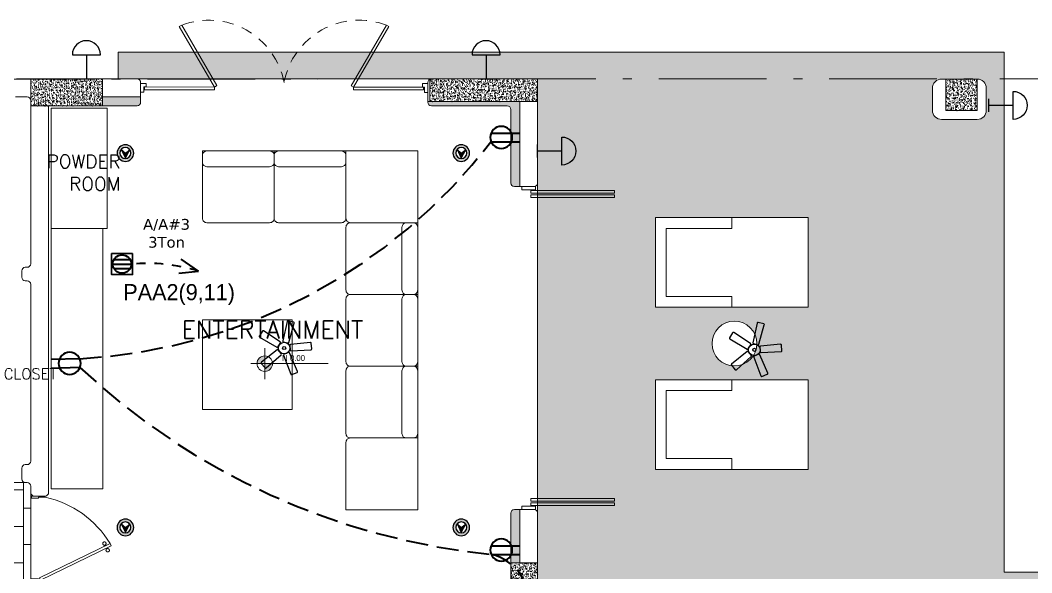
# Model space of a CAD drawing. Header units: metres. Extents: x 14 to 2416, y -346 to 476.
# Drawn here: x 51.24 to 62.51, y -141.99 to -135.83 of the extents above; entities that cross this region are included whole.
import ezdxf

# ---------------------------------------------------------------- set-up
doc = ezdxf.new("R2010")
doc.units = ezdxf.units.M
for name, pattern in [('0', [0]), ('ACAD_ISO10W100', [18, 12, -3, 0, -3]), ('CONTINUA', [0]), ('Dash Style-2', [0.694425, 0.48607, -0.208355]), ('HIDDEN2', [0.1875, 0.125, -0.0625])]:
    doc.linetypes.add(name, pattern=pattern)
doc.layers.get('0').update_dxf_attribs({"linetype": '0', "lineweight": 20})
for name, color, linetype, lineweight in [('A-ANNO-TEXT', 20, 'Continuous', 13), ('A-DOOR', 35, 'Continuous', 5), ('A-WALL', 250, 'Continuous', 20), ('baños', 251, 'Continuous', 0), ('Columnas', 7, 'Continuous', 18), ('E Base Registro', 8, 'Continuous', 30), ('E Salida AAcond', 144, 'Continuous', 40), ('E Salida TCorrientes', 24, 'CONTINUA', 40), ('E Tuberia AAcond', 144, 'Dash Style-2', 40), ('E Tuberia Emp Piso', 24, 'Dash Style-2', 40), ('MAVA', 1, 'Continuous', 15), ('MOBILIARIOS', 252, 'Continuous', 0), ('piso', 253, 'Continuous', 0), ('SE-2', 252, 'Continuous', 9), ('textos', 7, 'Continuous', 0)]:
    doc.layers.add(name, color=color, linetype=linetype, lineweight=lineweight)
doc.layers.add('HATCH', color=8, linetype='Continuous')
doc.layers.add('MAVA Luminarias', color=1, linetype='Continuous')
doc.layers.add('hatch piso', color=253, linetype='Continuous', lineweight=0, transparency=0.7)
doc.layers.add('RELLENO SECCION', color=8, linetype='Continuous', lineweight=0, transparency=0.4)
doc.layers.add('SOLAR', color=7, linetype='ACAD_ISO10W100', lineweight=9, true_color=0xff1414)
doc.styles.add('CENTURY GOTHIC', font='GOTHIC.TTF')
doc.styles.add('ESC100-2mm', font='arial.ttf', dxfattribs={"height": 0.15})
doc.styles.get("Standard").update_dxf_attribs({"font": 'arial.ttf', "height": 0.1875})

# ---------------------------------------------------------------- blocks, each defined once
blk = doc.blocks.new('A$C9daa110d')
at = {"layer": 'A-DOOR'}
for p, q in [((0, 0.101), (0.06, 0.101)), ((0, 0.101), (0, 0.001)), ((0.035, 0.001), (0, 0.001)), ((0.035, 0.061), (0.035, 0.001)), ((0.06, 0.061), (0.035, 0.061)), ((0.06, 0.061), (0.06, 0.101)), ((3.2, 0.1), (3.14, 0.1)), ((3.14, 0.06), (3.14, 0.1)), ((3.14, 0.06), (3.165, 0.06)), ((3.165, 0.06), (3.165, 0)), ((3.165, 0), (3.2, 0)), ((3.2, 0.1), (3.2, 0))]:
    blk.add_line(p, q, dxfattribs=at)
for points in [[(0.431, 0.734), (0.825, 0.06), (0.851, 0.076), (0.458, 0.749)], [(2.766, 0.734), (2.372, 0.06), (2.346, 0.075), (2.74, 0.749)], [(0.045, 0.061), (0.825, 0.06), (0.825, 0.03), (0.045, 0.03)], [(3.152, 0.06), (2.372, 0.06), (2.372, 0.03), (3.152, 0.03)]]:
    blk.add_lwpolyline(points, close=True, dxfattribs=at)
at = {"layer": 'A-DOOR', "linetype": 'HIDDEN2'}
for centre, start, end in [((0.76, -0.049), 10.7613, 110.7488), ((2.437, -0.049), 69.2325, 169.2199)]:
    blk.add_arc(centre, 0.854, start, end, dxfattribs=at)
blk = doc.blocks.new('puerta 1.00')
at = {"layer": 'A-DOOR'}
for p, q in [((-0.15, -0.012), (-0.937, -0.395)), ((-0.138, -0.038), (-0.925, -0.42)), ((-0.138, -0.038), (-0.15, -0.012)), ((-0.937, -0.395), (-0.925, -0.42)), ((-0.895, -0.374), (-0.9, -0.364)), ((-0.878, -0.366), (-0.883, -0.356)), ((-0.882, -0.4), (-0.877, -0.41)), ((-0.865, -0.392), (-0.86, -0.402))]:
    blk.add_line(p, q, dxfattribs=at)
for points in [[(-0.05, 0), (-0.05, -0.025), (-0.125, -0.025), (-0.125, -0.012), (-0.2, -0.012), (-0.2, 0), (-0.05, 0)], [(-0.05, -0.95), (-0.05, -0.925), (-0.125, -0.925), (-0.125, -0.937), (-0.2, -0.937), (-0.2, -0.95), (-0.05, -0.95)]]:
    blk.add_lwpolyline(points, dxfattribs=at)
blk.add_arc((0.037, 0.16), 1.123, 211.1336, 257.8343, dxfattribs=at)
for points in [[(-0.898, -0.364), (-0.903, -0.364), (-0.912, -0.359), (-0.917, -0.35), (-0.917, -0.34), (-0.912, -0.332), (-0.903, -0.327), (-0.893, -0.327), (-0.884, -0.332), (-0.879, -0.34), (-0.879, -0.35), (-0.884, -0.359), (-0.893, -0.364), (-0.898, -0.364)], [(-0.862, -0.439), (-0.867, -0.439), (-0.875, -0.434), (-0.88, -0.426), (-0.88, -0.416), (-0.875, -0.407), (-0.867, -0.402), (-0.857, -0.402), (-0.848, -0.407), (-0.843, -0.416), (-0.843, -0.426), (-0.848, -0.434), (-0.857, -0.439), (-0.862, -0.439)]]:
    blk.add_open_spline(points, degree=2, dxfattribs=at)
blk = doc.blocks.new('A$C19a6c55b')
at = {"layer": 'A-DOOR'}
for points in [[(0, 3.563), (0.155, 3.563), (0.155, 3.6), (0, 3.6)], [(0.101, 3.525), (1.036, 3.525), (1.036, 3.555), (0.101, 3.555)], [(0.101, 3.477), (1.036, 3.477), (1.036, 3.508), (0.101, 3.508)], [(0.101, 0.123), (1.036, 0.123), (1.036, 0.092), (0.101, 0.092)], [(0, 0.037), (0.155, 0.037), (0.155, 0), (0, 0)], [(0.101, 0.075), (1.036, 0.075), (1.036, 0.045), (0.101, 0.045)]]:
    blk.add_lwpolyline(points, close=True, dxfattribs=at)
blk = doc.blocks.new('PL BASE 1N NASAS 09')
at = {"layer": 'HATCH'}
h = blk.add_hatch(dxfattribs=at)
h.set_pattern_fill('AR-CONC', color=256, scale=0.00032)
h.paths.add_polyline_path([(-99.031, -35.25), (-99.031, -35.55), (-98.231, -35.55), (-98.231, -35.25)])
h = blk.add_hatch(dxfattribs=at)
h.set_pattern_fill('AR-CONC', color=256, scale=0.00032)
h.paths.add_polyline_path([(-94.582, -35.25), (-94.581, -35.5), (-93.631, -35.5), (-93.381, -35.5), (-93.381, -35.25)])
h = blk.add_hatch(dxfattribs=at)
h.set_pattern_fill('AR-CONC', color=256, scale=0.00032)
h.paths.add_polyline_path([(-88.831, -35.602), (-88.481, -35.602), (-88.481, -35.252), (-88.831, -35.252)])
h = blk.add_hatch(dxfattribs=at)
h.set_pattern_fill('AR-CONC', color=256, scale=0.00032)
h.paths.add_polyline_path([(-93.381, -41.649), (-93.681, -41.649), (-93.681, -40.645), (-93.381, -40.645)])
at = {"layer": 'RELLENO SECCION', "true_color": 0xc7c8ca}
h = blk.add_hatch(color=9, dxfattribs=at)
h.dxf.hatch_style = 1
h.paths.add_polyline_path([(-97.806, -35.45), (-98.231, -35.45), (-98.231, -35.55), (-97.846, -35.55, 0.414214), (-97.806, -35.51)])
h = blk.add_hatch(color=9, dxfattribs=at)
h.dxf.hatch_style = 1
edge = h.paths.add_edge_path()
edge.add_line((-94.581, -35.5), (-94.606, -35.5))
edge.add_line((-94.606, -35.5), (-94.606, -35.51))
edge.add_arc((-94.566, -35.51), 0.04, 180, 270)
edge.add_line((-94.566, -35.55), (-93.721, -35.55))
edge.add_arc((-93.721, -35.59), 0.04, 0, 90, ccw=False)
edge.add_line((-93.681, -35.59), (-93.681, -36.41))
edge.add_arc((-93.641, -36.41), 0.04, 180, 270)
edge.add_line((-93.641, -36.45), (-93.581, -36.45))
edge.add_line((-93.581, -36.45), (-93.581, -35.5))
edge.add_line((-93.581, -35.5), (-93.631, -35.5))
edge.add_line((-93.631, -35.5), (-94.581, -35.5))
h = blk.add_hatch(color=9, dxfattribs=at)
h.dxf.hatch_style = 1
h.paths.add_polyline_path([(-93.581, -40.05), (-93.641, -40.05, 0.414214), (-93.681, -40.09), (-93.681, -40.645), (-93.581, -40.645)])
at = {"layer": 'textos', "transparency": 33554534}
h = blk.add_hatch(color=256, dxfattribs=at)
h.dxf.hatch_style = 1
h.paths.add_polyline_path([(-96.422, -38.338, 0.414214), (-96.509, -38.424), (-96.422, -38.424)])
h.paths.add_polyline_path([(-96.336, -38.424), (-96.422, -38.424), (-96.422, -38.511, 0.414214)])
at = {"layer": 'A-WALL'}
for p, q in [((-99.191, -35.25), (-97.846, -35.25)), ((-94.566, -35.25), (-93.452, -35.25)), ((-97.806, -35.29), (-97.806, -35.51)), ((-93.381, -35.32), (-93.381, -36.41)), ((-99.201, -35.45), (-99.071, -35.45)), ((-99.031, -35.49), (-99.031, -37.31)), ((-98.231, -35.45), (-97.806, -35.45)), ((-93.581, -35.5), (-93.581, -36.45)), ((-98.831, -35.55), (-98.831, -39.86)), ((-98.231, -35.55), (-97.846, -35.55)), ((-93.681, -36.41), (-93.681, -35.59)), ((-93.641, -36.45), (-93.421, -36.45)), ((-99.131, -37.39), (-99.131, -37.46)), ((-99.101, -37.35), (-99.101, -37.35)), ((-99.071, -37.35), (-99.091, -37.35)), ((-99.101, -37.5), (-99.101, -37.5)), ((-99.091, -37.5), (-99.071, -37.5)), ((-99.031, -37.54), (-99.031, -39.51)), ((-99.091, -39.55), (-99.071, -39.55)), ((-99.131, -39.59), (-99.131, -39.71)), ((-99.091, -39.75), (-99.071, -39.75)), ((-99.031, -39.79), (-99.031, -39.86)), ((-98.871, -39.9), (-98.991, -39.9)), ((-93.681, -40.645), (-93.681, -40.09)), ((-93.641, -40.05), (-93.421, -40.05)), ((-93.581, -40.05), (-93.581, -40.645)), ((-93.381, -40.09), (-93.381, -41.3))]:
    blk.add_line(p, q, dxfattribs=at)
at = {"layer": 'A-WALL', "transparency": 33554684}
for p, q in [((-94.606, -35.51), (-94.606, -35.29)), ((-94.581, -35.5), (-94.606, -35.5)), ((-94.566, -35.55), (-93.721, -35.55))]:
    blk.add_line(p, q, dxfattribs=at)
at = {"layer": 'A-WALL'}
blk.add_lwpolyline([(-88.481, -35.252), (-88.881, -35.252, 0.414214), (-88.981, -35.352), (-88.981, -35.602, 0.414214), (-88.881, -35.702), (-88.481, -35.702, 0.414214), (-88.381, -35.602), (-88.381, -35.352, 0.414214)], format="xyb", close=True, dxfattribs=at)
for centre, start, end in [((-97.846, -35.29), 0, 90), ((-94.566, -35.29), 90, 180), ((-99.071, -35.49), 360, 90), ((-97.846, -35.51), 270, 0), ((-93.721, -35.59), 0, 90), ((-93.641, -36.41), 180, 270), ((-93.421, -36.41), 270, 0), ((-99.071, -37.31), 270, 360), ((-99.091, -37.39), 90, 180), ((-99.091, -37.46), 180, 270), ((-99.071, -37.54), 0, 90), ((-99.091, -39.59), 90, 180), ((-99.071, -39.51), 270, 0), ((-99.091, -39.71), 180, 270), ((-99.071, -39.79), 0, 90), ((-98.991, -39.86), 180, 270), ((-98.871, -39.86), 270, 0), ((-93.641, -40.09), 90, 180), ((-93.421, -40.09), 0, 90)]:
    blk.add_arc(centre, 0.04, start, end, dxfattribs=at)
at = {"layer": 'A-WALL', "transparency": 33554684}
blk.add_arc((-94.566, -35.51), 0.04, 180, 270, dxfattribs=at)
at = {"layer": 'Columnas'}
for points in [[(-99.031, -35.25), (-99.031, -35.55), (-98.231, -35.55), (-98.231, -35.25)], [(-94.582, -35.25), (-93.381, -35.25), (-93.381, -35.5), (-93.631, -35.5), (-93.631, -35.5), (-94.581, -35.5)], [(-88.831, -35.602), (-88.481, -35.602), (-88.481, -35.252), (-88.831, -35.252)], [(-93.381, -41.649), (-93.681, -41.649), (-93.681, -40.645), (-93.381, -40.645)]]:
    blk.add_lwpolyline(points, close=True, dxfattribs=at)
at = {"layer": 'piso'}
for p, q in [((-98.056, -34.95), (-88.181, -34.95)), ((-98.056, -35.25), (-98.056, -34.95)), ((-88.181, -34.95), (-88.181, -40.75)), ((-97.846, -35.25), (-94.566, -35.25)), ((-100.121, -39.75), (-99.091, -39.75)), ((-99.031, -39.86), (-99.031, -40.84)), ((-88.181, -40.75), (-87.181, -40.75))]:
    blk.add_line(p, q, dxfattribs=at)
at = {"layer": 'piso', "transparency": 33554687}
blk.add_line((-93.381, -40.09), (-93.381, -36.41), dxfattribs=at)
at = {"layer": 'textos'}
for p, q in [((-96.422, -38.25), (-96.422, -38.598)), ((-96.576, -38.424), (-95.715, -38.424))]:
    blk.add_line(p, q, dxfattribs=at)
blk.add_circle((-96.422, -38.424), 0.0865, dxfattribs=at)
at = {"color": 1}
blk.add_blockref('A$C9daa110d', (-97.806, -35.4), dxfattribs=at)
at = {"layer": 'A-DOOR', "rotation": 180}
blk.add_blockref('puerta 1.00', (-99.071, -40.85), dxfattribs=at)
at = {"layer": 'SE-2', "xscale": -1, "rotation": 180}
blk.add_blockref('A$C19a6c55b', (-93.559, -36.45), dxfattribs=at)
at = {"layer": 'baños', "linetype": 'Continuous'}
for tag in ['MODELNUMBER', 'TRADENAME', 'PRODUCT', 'MATERIAL']:
    blk.add_attdef(tag, (-121.656, -54.827), '', height=0.0000254, rotation=359.9999, dxfattribs=at)
at = {"layer": 'textos'}
for s, insert, char_height, width, attachment_point in [('{\\Fromans|c0;POWDER\\PROOM}', (-98.03, -36.495), 0.15, 3.40858, 9), ('{\\Fromans|c0; ENTERTAINMENT}', (-97.482, -38.143), 0.195, 3.40488, 7), ('{\\Fromans|c0;\\H0.8x;CLOSET\\H1.25x; }', (-98.74, -38.598), 0.15, 3.40488, 9)]:
    blk.add_mtext(s, dxfattribs=dict(at, insert=insert, char_height=char_height, width=width, attachment_point=attachment_point))
at = {"layer": 'textos', "insert": (-96.229, -38.329), "char_height": 0.065, "attachment_point": 1, "style": 'ESC100-2mm'}
blk.add_mtext_dynamic_manual_height_columns('{\\Ftxt|c0;N 0.00}', width=2.21694, gutter_width=0.5, heights=[0], dxfattribs=at)
blk = doc.blocks.new('PL MUEBLES 1N NASAS 09')
at = {"layer": 'hatch piso'}
h = blk.add_hatch(dxfattribs=at)
h.set_pattern_fill('AR-BRSTD', color=256, scale=0.002, angle=-90)
h.set_pattern_definition([(270, (32.50438, 232.01007), (0.1354836, -2e-17), []), (0, (32.50438, 232.01007), (0.1354836, 0.2032), [0.1354836, -0.1354836])])
h.paths.add_polyline_path([(77.642, 53.255), (75.08, 53.255), (75.08, 47.448), (74.08, 47.448), (74.08, 53.254), (64.206, 53.254), (64.206, 52.954), (68.88, 52.954), (68.88, 32.954), (64.206, 32.954), (64.206, 32.654), (74.08, 32.654), (74.08, 38.459), (75.08, 38.459), (75.08, 32.655), (77.642, 32.655)])
h.paths.add_polyline_path([(72.263, 46.109), (72.263, 45.659), (72.688, 45.659), (72.688, 44.659), (70.088, 44.659), (70.088, 45.659), (70.505, 45.659), (70.505, 46.109)], flags=16)
h.paths.add_polyline_path([(70.195, 48.6), (70.195, 49.6), (71.895, 49.6), (71.895, 48.6)], flags=16)
edge = h.paths.add_edge_path(flags=16)
edge.add_arc((73.38, 47.148), 0.1, 90, 180, ccw=False)
edge.add_line((73.38, 47.248), (73.78, 47.248))
edge.add_arc((73.78, 47.148), 0.1, 0, 90, ccw=False)
edge.add_line((73.88, 47.148), (73.88, 46.898))
edge.add_arc((73.78, 46.898), 0.1, -90, 0, ccw=False)
edge.add_line((73.78, 46.798), (73.38, 46.798))
edge.add_arc((73.38, 46.898), 0.1, 180, 270, ccw=False)
edge.add_line((73.28, 46.898), (73.28, 47.148))
edge = h.paths.add_edge_path(flags=16)
edge.add_arc((71.074, 50.003), 0.25, 0, 360)
edge = h.paths.add_edge_path(flags=16)
edge.add_ellipse((71.538, 43.923), major_axis=(0.8, 0.008), ratio=0.419259, start_angle=0, end_angle=360)
h.paths.add_polyline_path([(72.688, 44.307), (73.488, 44.307), (73.488, 43.507), (72.688, 43.507)], flags=16)
h.paths.add_polyline_path([(70.088, 44.307), (70.088, 43.507), (69.288, 43.507), (69.288, 44.307)], flags=16)
h.paths.add_polyline_path([(70.195, 50.407), (70.195, 51.407), (71.895, 51.407), (71.895, 50.407)], flags=16)
edge = h.paths.add_edge_path(flags=16)
edge.add_ellipse((71.538, 41.984), major_axis=(0.8, -0.008), ratio=0.419259, start_angle=0, end_angle=360, ccw=False)
h.paths.add_polyline_path([(72.688, 42.4), (73.488, 42.4), (73.488, 41.6), (72.688, 41.6)], flags=16)
h.paths.add_polyline_path([(70.088, 42.4), (70.088, 41.6), (69.288, 41.6), (69.288, 42.4)], flags=16)
edge = h.paths.add_edge_path(flags=16)
edge.add_line((73.28, 52.596), (73.28, 52.846))
edge.add_arc((73.38, 52.846), 0.1, 90, 180, ccw=False)
edge.add_line((73.38, 52.946), (73.78, 52.946))
edge.add_arc((73.78, 52.846), 0.1, 0, 90, ccw=False)
edge.add_line((73.88, 52.846), (73.88, 52.596))
edge.add_arc((73.78, 52.596), 0.1, -90, 0, ccw=False)
edge.add_line((73.78, 52.496), (73.38, 52.496))
edge.add_arc((73.38, 52.596), 0.1, 180, 270, ccw=False)
h.paths.add_polyline_path([(72.688, 41.248), (72.688, 40.248), (72.263, 40.248), (72.263, 39.798), (70.505, 39.798), (70.505, 40.248), (70.088, 40.248), (70.088, 41.248)], flags=16)
edge = h.paths.add_edge_path(flags=16)
edge.add_line((73.38, 39.099), (73.78, 39.099))
edge.add_arc((73.78, 38.999), 0.1, 0, 90, ccw=False)
edge.add_line((73.88, 38.999), (73.88, 38.749))
edge.add_arc((73.78, 38.749), 0.1, -90, 0, ccw=False)
edge.add_line((73.78, 38.649), (73.38, 38.649))
edge.add_arc((73.38, 38.749), 0.1, 180, 270, ccw=False)
edge.add_line((73.28, 38.749), (73.28, 38.999))
edge.add_arc((73.38, 38.999), 0.1, 90, 180, ccw=False)
edge = h.paths.add_edge_path(flags=0)
edge.add_line((70.484, 36.795), (70.44, 36.823))
edge.add_line((70.44, 36.823), (70.413, 36.781))
edge.add_line((70.413, 36.781), (70.329, 36.834))
edge.add_arc((70.195, 36.623), 0.25, 57.6802, 237.6802)
edge.add_line((70.061, 36.412), (70.146, 36.358))
edge.add_line((70.146, 36.358), (70.119, 36.316))
edge.add_line((70.119, 36.316), (70.173, 36.282))
edge.add_arc((71.256, 35.977), 1.125, 133.371, 164.3095, ccw=False)
edge = h.paths.add_edge_path(flags=16)
edge.add_arc((70.004, 35.987), 0.291, 89.2589, 335.9793, ccw=False)
edge.add_line((70.008, 36.277), (70.108, 36.277))
edge.add_line((70.108, 36.277), (70.108, 36.227))
edge.add_line((70.108, 36.227), (70.008, 36.227))
edge.add_arc((70.008, 35.977), 0.25, 90, 270)
edge.add_line((70.008, 35.727), (70.108, 35.727))
edge.add_line((70.108, 35.727), (70.108, 35.677))
edge.add_line((70.108, 35.677), (70.18, 35.677))
edge.add_line((70.18, 35.677), (70.119, 35.639))
edge.add_line((70.119, 35.639), (70.146, 35.597))
edge.add_line((70.146, 35.597), (70.061, 35.543))
edge.add_arc((70.195, 35.332), 0.25, 122.3198, 302.3198)
edge.add_line((70.329, 35.121), (70.413, 35.174))
edge.add_line((70.413, 35.174), (70.44, 35.132))
edge.add_line((70.44, 35.132), (70.355, 35.078))
edge.add_arc((70.19, 35.329), 0.3, 211.2743, 303.498, ccw=False)
edge.add_arc((70.285, 34.847), 0.479, -37.7593, 137.1635, ccw=False)
edge.add_arc((70.618, 34.766), 0.217, 282.0494, 481.7282)
edge.add_line((70.504, 34.951), (70.544, 35.043))
edge.add_line((70.544, 35.043), (70.59, 35.023))
edge.add_line((70.59, 35.023), (70.55, 34.931))
edge.add_arc((70.79, 34.856), 0.252, -29.9772, 162.7422, ccw=False)
edge.add_line((71.008, 34.731), (71.048, 34.822))
edge.add_line((71.048, 34.822), (71.094, 34.802))
edge.add_line((71.094, 34.802), (71.123, 34.868))
edge.add_line((71.123, 34.868), (71.133, 34.797))
edge.add_line((71.133, 34.797), (71.183, 34.805))
edge.add_line((71.183, 34.805), (71.198, 34.706))
edge.add_arc((71.443, 34.757), 0.25, 5.5699, 191.8347, ccw=False)
edge.add_line((71.692, 34.781), (71.677, 34.88))
edge.add_line((71.677, 34.88), (71.726, 34.888))
edge.add_line((71.726, 34.888), (71.716, 34.959))
edge.add_line((71.716, 34.959), (71.763, 34.905))
edge.add_line((71.763, 34.905), (71.801, 34.937))
edge.add_line((71.801, 34.937), (71.866, 34.862))
edge.add_arc((72.074, 35.004), 0.252, 47.5867, 214.4575, ccw=False)
edge.add_line((72.243, 35.19), (72.178, 35.266))
edge.add_line((72.178, 35.266), (72.215, 35.298))
edge.add_line((72.215, 35.298), (72.161, 35.361))
edge.add_line((72.161, 35.361), (72.239, 35.333))
edge.add_line((72.239, 35.333), (72.256, 35.38))
edge.add_line((72.256, 35.38), (72.35, 35.347))
edge.add_arc((72.423, 35.586), 0.25, 67.9243, 252.9546, ccw=False)
edge.add_line((72.517, 35.818), (72.423, 35.851))
edge.add_line((72.423, 35.851), (72.44, 35.898))
edge.add_line((72.44, 35.898), (72.372, 35.923))
edge.add_line((72.372, 35.923), (72.442, 35.938))
edge.add_line((72.442, 35.938), (72.431, 35.987))
edge.add_line((72.431, 35.987), (72.529, 36.009))
edge.add_arc((72.445, 36.247), 0.252, 95.95, 289.5685, ccw=False)
edge.add_line((72.418, 36.497), (72.321, 36.475))
edge.add_line((72.321, 36.475), (72.31, 36.524))
edge.add_line((72.31, 36.524), (72.24, 36.508))
edge.add_line((72.24, 36.508), (72.291, 36.559))
edge.add_line((72.291, 36.559), (72.255, 36.594))
edge.add_line((72.255, 36.594), (72.326, 36.665))
edge.add_arc((72.149, 36.841), 0.25, 315.079, 495.079)
edge.add_line((71.972, 37.018), (71.901, 36.947))
edge.add_line((71.901, 36.947), (71.866, 36.982))
edge.add_line((71.866, 36.982), (71.936, 37.053))
edge.add_arc((72.112, 36.942), 0.208, -66.6613, 147.5733, ccw=False)
edge.add_arc((72.46, 37.867), 1.147, 197.4891, 256.612, ccw=False)
edge.add_arc((71.345, 37.223), 0.3, -4.0569, 85.9431, ccw=False)
edge.add_line((71.644, 37.201), (71.637, 37.102))
edge.add_line((71.637, 37.102), (71.587, 37.105))
edge.add_line((71.587, 37.105), (71.594, 37.205))
edge.add_arc((71.345, 37.223), 0.25, 355.9431, 535.9431)
edge.add_line((71.095, 37.24), (71.088, 37.141))
edge.add_line((71.088, 37.141), (71.038, 37.144))
edge.add_line((71.038, 37.144), (71.033, 37.072))
edge.add_line((71.033, 37.072), (70.999, 37.136))
edge.add_line((70.999, 37.136), (70.955, 37.112))
edge.add_line((70.955, 37.112), (70.908, 37.2))
edge.add_arc((70.418, 37.583), 0.622, 274.5528, 321.9728, ccw=False)
edge.add_line((70.467, 36.963), (70.515, 36.875))
edge.add_line((70.515, 36.875), (70.471, 36.852))
edge.add_line((70.471, 36.852), (70.423, 36.94))
edge.add_arc((70.685, 37.087), 0.3, 117.2173, 209.441, ccw=False)
edge.add_arc((71.723, 36.366), 1.536, 139.9591, 198.8921)
edge = h.paths.add_edge_path(flags=0)
edge.add_arc((71.256, 35.977), 0.7, 0, 360)
edge = h.paths.add_edge_path(flags=16)
edge.add_line((73.38, 33.411), (73.78, 33.411))
edge.add_arc((73.78, 33.311), 0.1, 0, 90, ccw=False)
edge.add_line((73.88, 33.311), (73.88, 33.061))
edge.add_arc((73.78, 33.061), 0.1, -90, 0, ccw=False)
edge.add_line((73.78, 32.961), (73.38, 32.961))
edge.add_arc((73.38, 33.061), 0.1, 180, 270, ccw=False)
edge.add_line((73.28, 33.061), (73.28, 33.311))
edge.add_arc((73.38, 33.311), 0.1, 90, 180, ccw=False)
h = blk.add_hatch(dxfattribs=at)
h.set_pattern_fill('AR-BRSTD', color=256, scale=0.002, angle=-90)
h.set_pattern_definition([(270, (-8.74588, 232.01007), (0.1354836, -2e-17), []), (0, (-8.74588, 232.01007), (0.1354836, 0.2032), [0.1354836, -0.1354836])])
edge = h.paths.add_edge_path()
edge.add_line((62.33, 47.148), (63.23, 47.148))
edge.add_line((63.23, 47.148), (63.23, 48.448))
edge.add_line((63.23, 48.448), (56.533, 48.448))
edge.add_line((56.533, 48.448), (56.533, 48.273))
edge.add_line((56.533, 48.273), (56.383, 48.273))
edge.add_line((56.383, 48.273), (56.383, 48.454))
edge.add_line((56.383, 48.454), (54.588, 48.454))
edge.add_line((54.588, 48.454), (54.588, 46.948))
edge.add_line((54.588, 46.948), (55.826, 46.948))
edge.add_arc((55.875, 46.997), 0.07, 180, 224.6727, ccw=False)
edge.add_line((55.805, 46.997), (55.805, 47.107))
edge.add_arc((55.875, 47.107), 0.07, 90, 180, ccw=False)
edge.add_line((55.875, 47.177), (55.985, 47.177))
edge.add_arc((55.985, 47.107), 0.07, 0, 90, ccw=False)
edge.add_line((56.055, 47.107), (56.055, 46.997))
edge.add_arc((55.985, 46.997), 0.07, -44.6727, 0, ccw=False)
edge.add_line((56.035, 46.948), (59.026, 46.948))
edge.add_arc((59.075, 46.997), 0.07, 180, 224.6728, ccw=False)
edge.add_line((59.005, 46.997), (59.005, 47.107))
edge.add_arc((59.075, 47.107), 0.07, 90, 180, ccw=False)
edge.add_line((59.075, 47.177), (59.185, 47.177))
edge.add_arc((59.185, 47.107), 0.07, 0, 90, ccw=False)
edge.add_line((59.255, 47.107), (59.255, 46.997))
edge.add_arc((59.185, 46.997), 0.07, -90, 0, ccw=False)
edge.add_line((59.185, 46.927), (59.075, 46.927))
edge.add_arc((59.075, 46.997), 0.07, 229.9948, 270, ccw=False)
edge.add_line((59.03, 46.944), (59.03, 44.972))
edge.add_arc((59.075, 44.918), 0.07, 90, 130.0052, ccw=False)
edge.add_line((59.075, 44.988), (59.185, 44.988))
edge.add_arc((59.185, 44.918), 0.07, 0, 90, ccw=False)
edge.add_line((59.255, 44.918), (59.255, 44.808))
edge.add_arc((59.185, 44.808), 0.07, -90, 0, ccw=False)
edge.add_line((59.185, 44.738), (59.075, 44.738))
edge.add_arc((59.075, 44.808), 0.07, 229.9948, 270, ccw=False)
edge.add_line((59.03, 44.755), (59.03, 41.172))
edge.add_arc((59.075, 41.118), 0.07, 90, 130.0052, ccw=False)
edge.add_line((59.075, 41.188), (59.185, 41.188))
edge.add_arc((59.185, 41.118), 0.07, 0, 90, ccw=False)
edge.add_line((59.255, 41.118), (59.255, 41.008))
edge.add_arc((59.185, 41.008), 0.07, -90, 0, ccw=False)
edge.add_line((59.185, 40.938), (59.075, 40.938))
edge.add_arc((59.075, 41.008), 0.07, 180, 270, ccw=False)
edge.add_line((59.005, 41.008), (59.005, 41.118))
edge.add_arc((59.075, 41.118), 0.07, 149.8481, 180, ccw=False)
edge.add_line((59.015, 41.154), (56.039, 41.154))
edge.add_arc((55.985, 41.109), 0.07, 0, 40.0052, ccw=False)
edge.add_line((56.055, 41.109), (56.055, 40.999))
edge.add_arc((55.985, 40.999), 0.07, -90, 0, ccw=False)
edge.add_line((55.985, 40.929), (55.875, 40.929))
edge.add_arc((55.875, 40.999), 0.07, 180, 270, ccw=False)
edge.add_line((55.805, 40.999), (55.805, 41.109))
edge.add_arc((55.875, 41.109), 0.07, 139.9948, 180, ccw=False)
edge.add_line((55.822, 41.154), (50.436, 41.154))
edge.add_arc((50.383, 41.109), 0.07, 0, 40.0052, ccw=False)
edge.add_line((50.453, 41.109), (50.453, 40.999))
edge.add_arc((50.383, 40.999), 0.07, -90, 0, ccw=False)
edge.add_line((50.383, 40.929), (50.273, 40.929))
edge.add_arc((50.273, 40.999), 0.07, 180, 270, ccw=False)
edge.add_line((50.203, 40.999), (50.203, 41.109))
edge.add_arc((50.273, 41.109), 0.07, 139.9948, 180, ccw=False)
edge.add_line((50.219, 41.154), (46.43, 41.154))
edge.add_line((46.43, 41.154), (46.43, 40.954))
edge.add_line((46.43, 40.954), (44.33, 40.954))
edge.add_line((44.33, 40.954), (44.33, 39.354))
edge.add_line((44.33, 39.354), (47.83, 39.354))
edge.add_line((47.83, 39.354), (47.83, 38.954))
edge.add_line((47.83, 38.954), (62.33, 38.954))
edge.add_line((62.33, 38.954), (62.33, 47.148))
at = {"layer": 'MOBILIARIOS', "transparency": 33554684}
for p, q in [((70.195, 50.407), (70.195, 51.407)), ((70.195, 51.407), (71.895, 51.407)), ((71.045, 51.407), (71.045, 51.287)), ((71.895, 51.407), (71.895, 50.407)), ((70.315, 50.527), (70.315, 51.287)), ((71.045, 51.287), (70.315, 51.287)), ((71.045, 50.527), (70.315, 50.527)), ((71.045, 50.407), (71.045, 50.527)), ((71.895, 50.407), (70.195, 50.407)), ((70.195, 48.6), (70.195, 49.6)), ((70.195, 49.6), (71.895, 49.6)), ((71.045, 49.6), (71.045, 49.48)), ((71.895, 49.6), (71.895, 48.6)), ((70.315, 48.72), (70.315, 49.48)), ((71.045, 49.48), (70.315, 49.48)), ((71.045, 48.72), (70.315, 48.72)), ((71.045, 48.6), (71.045, 48.72)), ((71.895, 48.6), (70.195, 48.6))]:
    blk.add_line(p, q, dxfattribs=at)
at = {"layer": 'MOBILIARIOS'}
for points in [[(64.082, 51.286), (64.082, 52.629), (63.459, 52.629), (63.459, 51.286)], [(64.033, 48.384), (64.033, 51.286), (63.459, 51.286), (63.459, 48.384)], [(65.144, 50.269), (66.144, 50.269), (66.144, 49.269), (65.144, 49.269)]]:
    blk.add_lwpolyline(points, close=True, dxfattribs=at)
for points in [[(65.944, 52.15), (65.144, 52.15), (65.144, 51.4, 0.414214), (65.194, 51.35), (65.894, 51.35, 0.414214), (65.944, 51.4)], [(65.894, 52.15), (65.194, 52.15, 0.414214), (65.144, 52.1), (65.144, 52.025, 0.414214), (65.194, 51.975), (65.894, 51.975, 0.414214), (65.944, 52.025), (65.944, 52.1, 0.414214)], [(66.694, 52.15), (65.994, 52.15, 0.414214), (65.944, 52.1), (65.944, 52.025, 0.414214), (65.994, 51.975), (66.694, 51.975, 0.414214), (66.744, 52.025), (66.744, 52.1, 0.414214)], [(66.744, 52.15), (65.944, 52.15), (65.944, 51.4, 0.414214), (65.994, 51.35), (66.694, 51.35, 0.414214), (66.744, 51.4)], [(67.544, 52.15), (66.744, 52.15), (66.744, 51.4, 0.414214), (66.794, 51.35), (67.544, 51.35)], [(67.544, 50.55), (67.544, 51.35), (66.794, 51.35, 0.414214), (66.744, 51.3), (66.744, 50.6, 0.414214), (66.794, 50.55)], [(67.544, 50.6), (67.544, 51.3, 0.414214), (67.494, 51.35), (67.419, 51.35, 0.414214), (67.369, 51.3), (67.369, 50.6, 0.414214), (67.419, 50.55), (67.494, 50.55, 0.414214)], [(67.544, 49.75), (67.544, 50.55), (66.794, 50.55, 0.414214), (66.744, 50.5), (66.744, 49.8, 0.414214), (66.794, 49.75)], [(67.544, 49.8), (67.544, 50.5, 0.414214), (67.494, 50.55), (67.419, 50.55, 0.414214), (67.369, 50.5), (67.369, 49.8, 0.414214), (67.419, 49.75), (67.494, 49.75, 0.414214)], [(67.544, 48.95), (67.544, 49.75), (66.794, 49.75, 0.414214), (66.744, 49.7), (66.744, 49, 0.414214), (66.794, 48.95)], [(67.544, 49), (67.544, 49.7, 0.414214), (67.494, 49.75), (67.419, 49.75, 0.414214), (67.369, 49.7), (67.369, 49, 0.414214), (67.419, 48.95), (67.494, 48.95, 0.414214)], [(67.544, 48.15), (66.744, 48.15), (66.744, 48.9, -0.414214), (66.794, 48.95), (67.544, 48.95)]]:
    blk.add_lwpolyline(points, format="xyb", close=True, dxfattribs=at)
at = {"layer": 'MOBILIARIOS', "transparency": 33554684}
blk.add_circle((71.074, 50.003), 0.25, dxfattribs=at)
at = {"layer": 'baños'}
blk.add_blockref('PL BASE 1N NASAS 09', (162.262, 88.203), dxfattribs=at)
blk = doc.blocks.new('A$Cbef68299')
blk.add_blockref('PL MUEBLES 1N NASAS 09', (-30.766, -32.053))
blk = doc.blocks.new('A$Cc5be7df0')
at = {"layer": 'SOLAR', "ltscale": 0.1}
blk.add_lwpolyline([(50.649, 18.241), (12.77, 18.241), (13.214, 38.232), (50.985, 38.238)], close=True, dxfattribs=at)
at = {"layer": 'A-ANNO-TEXT'}
blk.add_blockref('A$Cbef68299', (4.149, 17.337), dxfattribs=at)
blk = doc.blocks.new('dl ip')
at = {"layer": 'MAVA', "transparency": 33554687}
h = blk.add_hatch(color=40, dxfattribs=at)
h.dxf.hatch_style = 1
h.paths.add_polyline_path([(94.757, -111.209), (94.711, -111.248), (94.662, -111.211), (94.711, -111.309)])
at = {"layer": 'MAVA Luminarias', "linetype": 'Continuous'}
h = blk.add_hatch(color=40, dxfattribs=at)
h.paths.add_polyline_path([(94.618, -111.248, 1), (94.804, -111.248, 1)])
h.paths.add_polyline_path([(94.772, -111.248, -1), (94.65, -111.248, -1)], flags=16)
at = {"layer": 'MAVA', "color": 40}
for p, q in [((94.711, -111.248), (94.662, -111.211)), ((94.662, -111.211), (94.711, -111.309)), ((94.711, -111.309), (94.757, -111.209)), ((94.757, -111.209), (94.711, -111.248))]:
    blk.add_line(p, q, dxfattribs=at)
at = {"layer": 'MAVA Luminarias', "color": 40, "linetype": 'Continuous'}
for radius in [0.093, 0.061]:
    blk.add_circle((94.711, -111.248), radius, dxfattribs=at)
blk = doc.blocks.new('SCONCE 1')
at = {"layer": 'MAVA Luminarias', "color": 5, "linetype": 'Continuous'}
for p, q in [((-1.374, 0.679), (-1.374, 1.191)), ((-1.374, 0.935), (-0.931, 0.935)), ((-0.931, 0.816), (-0.931, 1.054))]:
    blk.add_line(p, q, dxfattribs=at)
blk.add_arc((-1.374, 0.935), 0.256, 90, 270, dxfattribs=at)
blk = doc.blocks.new('abanico mava')
at = {"layer": 'MAVA Luminarias', "linetype": 'ByBlock', "lineweight": -2, "extrusion": (4.64878e-10, 3.72215e-09, 1), "elevation": 0}
for points in [[(513803.102, 2035248.678), (513803.215, 2035249.086, 0.421374), (513803.203, 2035249.107), (513803.084, 2035249.136, 0.421374), (513803.064, 2035249.124), (513802.972, 2035248.71, 0.407089), (513802.984, 2035248.69), (513803.082, 2035248.666, 0.407089)], [(513802.921, 2035248.69), (513802.567, 2035248.923, 0.421374), (513802.544, 2035248.918), (513802.479, 2035248.814, 0.421374), (513802.485, 2035248.791), (513802.85, 2035248.576, 0.407089), (513802.873, 2035248.581), (513802.926, 2035248.667, 0.407089)], [(513802.993, 2035248.405), (513803.142, 2035248.008, 0.421374), (513803.164, 2035247.998), (513803.278, 2035248.044, 0.421374), (513803.287, 2035248.066), (513803.118, 2035248.455, 0.407089), (513803.096, 2035248.464), (513803.003, 2035248.426, 0.407089)]]:
    blk.add_lwpolyline(points, format="xyb", close=True, dxfattribs=at)
at = {"layer": 'MAVA Luminarias', "linetype": 'ByBlock', "lineweight": -2, "extrusion": (4.64878e-10, 3.72215e-09, 1)}
for points in [[(513802.854, 2035248.521), (513802.522, 2035248.257, 0.421374), (513802.52, 2035248.233), (513802.599, 2035248.139, 0.421374), (513802.623, 2035248.137), (513802.94, 2035248.418, 0.407089), (513802.942, 2035248.442), (513802.877, 2035248.519, 0.407089)], [(513803.147, 2035248.501), (513803.57, 2035248.521, 0.421374), (513803.586, 2035248.539), (513803.578, 2035248.661, 0.421374), (513803.559, 2035248.676), (513803.137, 2035248.636, 0.407089), (513803.122, 2035248.618), (513803.129, 2035248.517, 0.407089)]]:
    blk.add_lwpolyline(points, format="xyb", close=True, dxfattribs=at)
at = {"layer": 'MAVA Luminarias', "linetype": 'ByBlock', "lineweight": -2}
for radius in [0.123, 0.0335]:
    blk.add_circle((513803.004, 2035248.559), radius, dxfattribs=at)
blk = doc.blocks.new('*U448')
at = {"layer": 'E Base Registro'}
blk.add_lwpolyline([(0.334, 0.167), (0.334, -0.167), (0, -0.167), (0, 0.167)], close=True, dxfattribs=at)
at = {"layer": 'E Salida AAcond'}
for p, q in [((0.02, 0), (0.314, 0)), ((0.039, 0.073), (0.295, 0.073)), ((0.039, -0.073), (0.295, -0.073))]:
    blk.add_line(p, q, dxfattribs=at)
blk.add_circle((0.167, 0), 0.147, dxfattribs=at)
blk = doc.blocks.new('*U430')
at = {"layer": 'E Tuberia AAcond', "linetype": 'Continuous'}
for p, q in [((0, 0), (-0.139, 0.189)), ((-0.214, 0.05), (0, 0))]:
    blk.add_line(p, q, dxfattribs=at)
blk = doc.blocks.new('*U713')
at = {"layer": 'E Salida TCorrientes'}
for p, q in [((-0.0491, -0.2645), (-0.0403, 0.0013)), ((0.0315, -0.2671), (0.0403, -0.0013))]:
    blk.add_line(p, q, dxfattribs=at)
blk.add_circle((-0.0056, -0.1713), 0.1028, dxfattribs=at)
blk = doc.blocks.new('*U431')
at = {"layer": 'E Salida TCorrientes'}
for p, q in [((-0.0403, 0.2659), (-0.0403, 0)), ((0.0403, 0.2659), (0.0403, 0))]:
    blk.add_line(p, q, dxfattribs=at)
blk.add_circle((0, 0.1714), 0.1028, dxfattribs=at)

msp = doc.modelspace()

# ---------------------------------------------------------------- linework, layer by layer
msp.add_line((57.002, -139.483), (57.001, -139.483))
msp.add_line((57.002, -139.483), (57.001, -139.483))
at = {"layer": 'E Tuberia AAcond', "ltscale": 0.2}
msp.add_arc((52.648, -140.462), 1.923, 72.6551, 95.1948, dxfattribs=at)
at = {"layer": 'E Tuberia Emp Piso', "ltscale": 0.5}
for centre, radius, start, end in [((51.557, -133.402), 6.209, 273.1384, 322.4839), ((57.272, -133.97), 7.853, 226.8438, 264.2303), ((56.362, -142.312), 0.542, 264.7695, 77.2009)]:
    msp.add_arc(centre, radius, start, end, dxfattribs=at)

# ---------------------------------------------------------------- block references
at = {"layer": 'A-ANNO-TEXT'}
msp.add_blockref('A$Cc5be7df0', (14.738, -174.72), dxfattribs=at)
msp.add_blockref('A$Cc5be7df0', (14.738, -174.72), dxfattribs=at)
at = {"layer": 'E Salida TCorrientes', "xscale": -1.2, "yscale": 1.2, "zscale": 1.2, "rotation": 90}
for name, p in [('*U431', (56.802, -137.135)), ('*U713', (51.58, -139.661)), ('*U431', (56.802, -141.735))]:
    msp.add_blockref(name, p, dxfattribs=at)
at = {"layer": 'E Tuberia AAcond', "ltscale": 0.005, "rotation": 19.06060751724882}
msp.add_blockref('*U430', (53.221, -138.627), dxfattribs=at)
at = {"layer": 'E Tuberia Emp Piso', "ltscale": 0.006, "xscale": 0.7000000000000001, "yscale": 0.7000000000000001, "zscale": 0.7000000000000001}
msp.add_blockref('*U448', (52.253, -138.547), dxfattribs=at)
at = {"layer": 'MAVA Luminarias', "color": 251, "xscale": 0.6101999921123585, "yscale": 0.6101999921123585, "zscale": 0.6101999921123585, "rotation": 270}
for p in [(51.402, -137.051), (51.402, -137.051), (55.856, -137.051), (55.856, -137.051)]:
    msp.add_blockref('SCONCE 1', p, dxfattribs=at)
at = {"layer": 'MAVA Luminarias', "color": 251, "xscale": -0.6101999921123585, "yscale": 0.6101999921123585, "zscale": 0.6101999921123585}
for p in [(61.463, -137.348), (61.463, -137.348), (56.433, -137.857), (56.433, -137.857)]:
    msp.add_blockref('SCONCE 1', p, dxfattribs=at)
at = {"layer": 'MAVA Luminarias', "xscale": -1}
for p in [(147.118, -26.061), (147.118, -26.061), (150.862, -26.061), (150.862, -26.061), (147.118, -30.235), (147.118, -30.235), (150.862, -30.235), (150.862, -30.235)]:
    msp.add_blockref('dl ip', p, dxfattribs=at)
at = {"layer": 'MAVA Luminarias', "xscale": 0.5267524126646371, "yscale": 0.5267524126646371, "zscale": 0.5267524126646371}
for p in [(-270592.795, -1072211.572), (-270592.795, -1072211.572), (-270587.555, -1072211.592), (-270587.555, -1072211.592)]:
    msp.add_blockref('abanico mava', p, dxfattribs=at)

# ---------------------------------------------------------------- texts
at = {"layer": 'E Salida AAcond', "insert": (52.866, -138.205), "char_height": 0.12, "width": 1.41402, "attachment_point": 5}
msp.add_mtext('{\\fVerdana|b0|i0|c0|p34;A/A#3\\P3Ton}', dxfattribs=at)
at = {"layer": 'E Tuberia AAcond', "insert": (53.006, -138.887), "char_height": 0.18, "width": 0.96387, "attachment_point": 5, "style": 'CENTURY GOTHIC'}
msp.add_mtext('PAA2(9,11)', dxfattribs=at)

doc.saveas('drawing.dxf')
